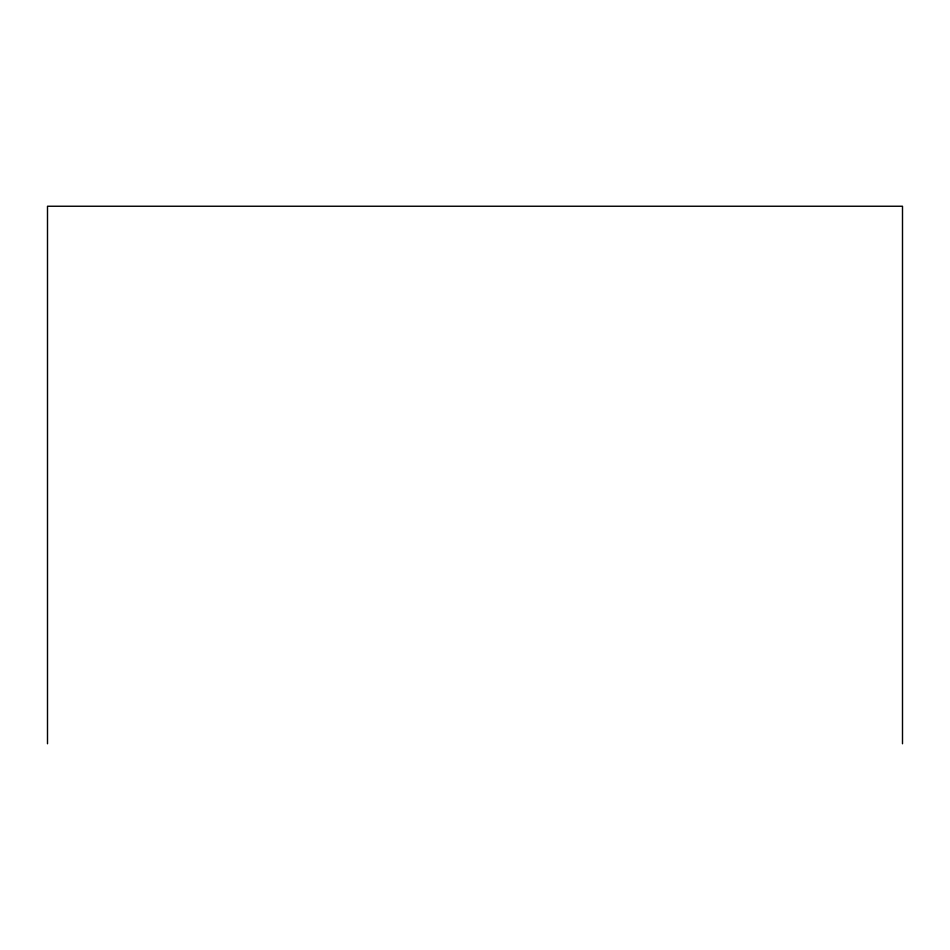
<?xml version="1.0" encoding="UTF-8"?>
<svg xmlns="http://www.w3.org/2000/svg" width="950" height="950" viewBox="0 0 950 950"><rect width="100%" height="100%" fill="white"/><g stroke="black" fill="none" stroke-linecap="round" stroke-linejoin="round"><path stroke-width="1.43" d="M902.5 743.755L902.5 206.245L47.5 206.245L47.5 743.755"/></g></svg>
